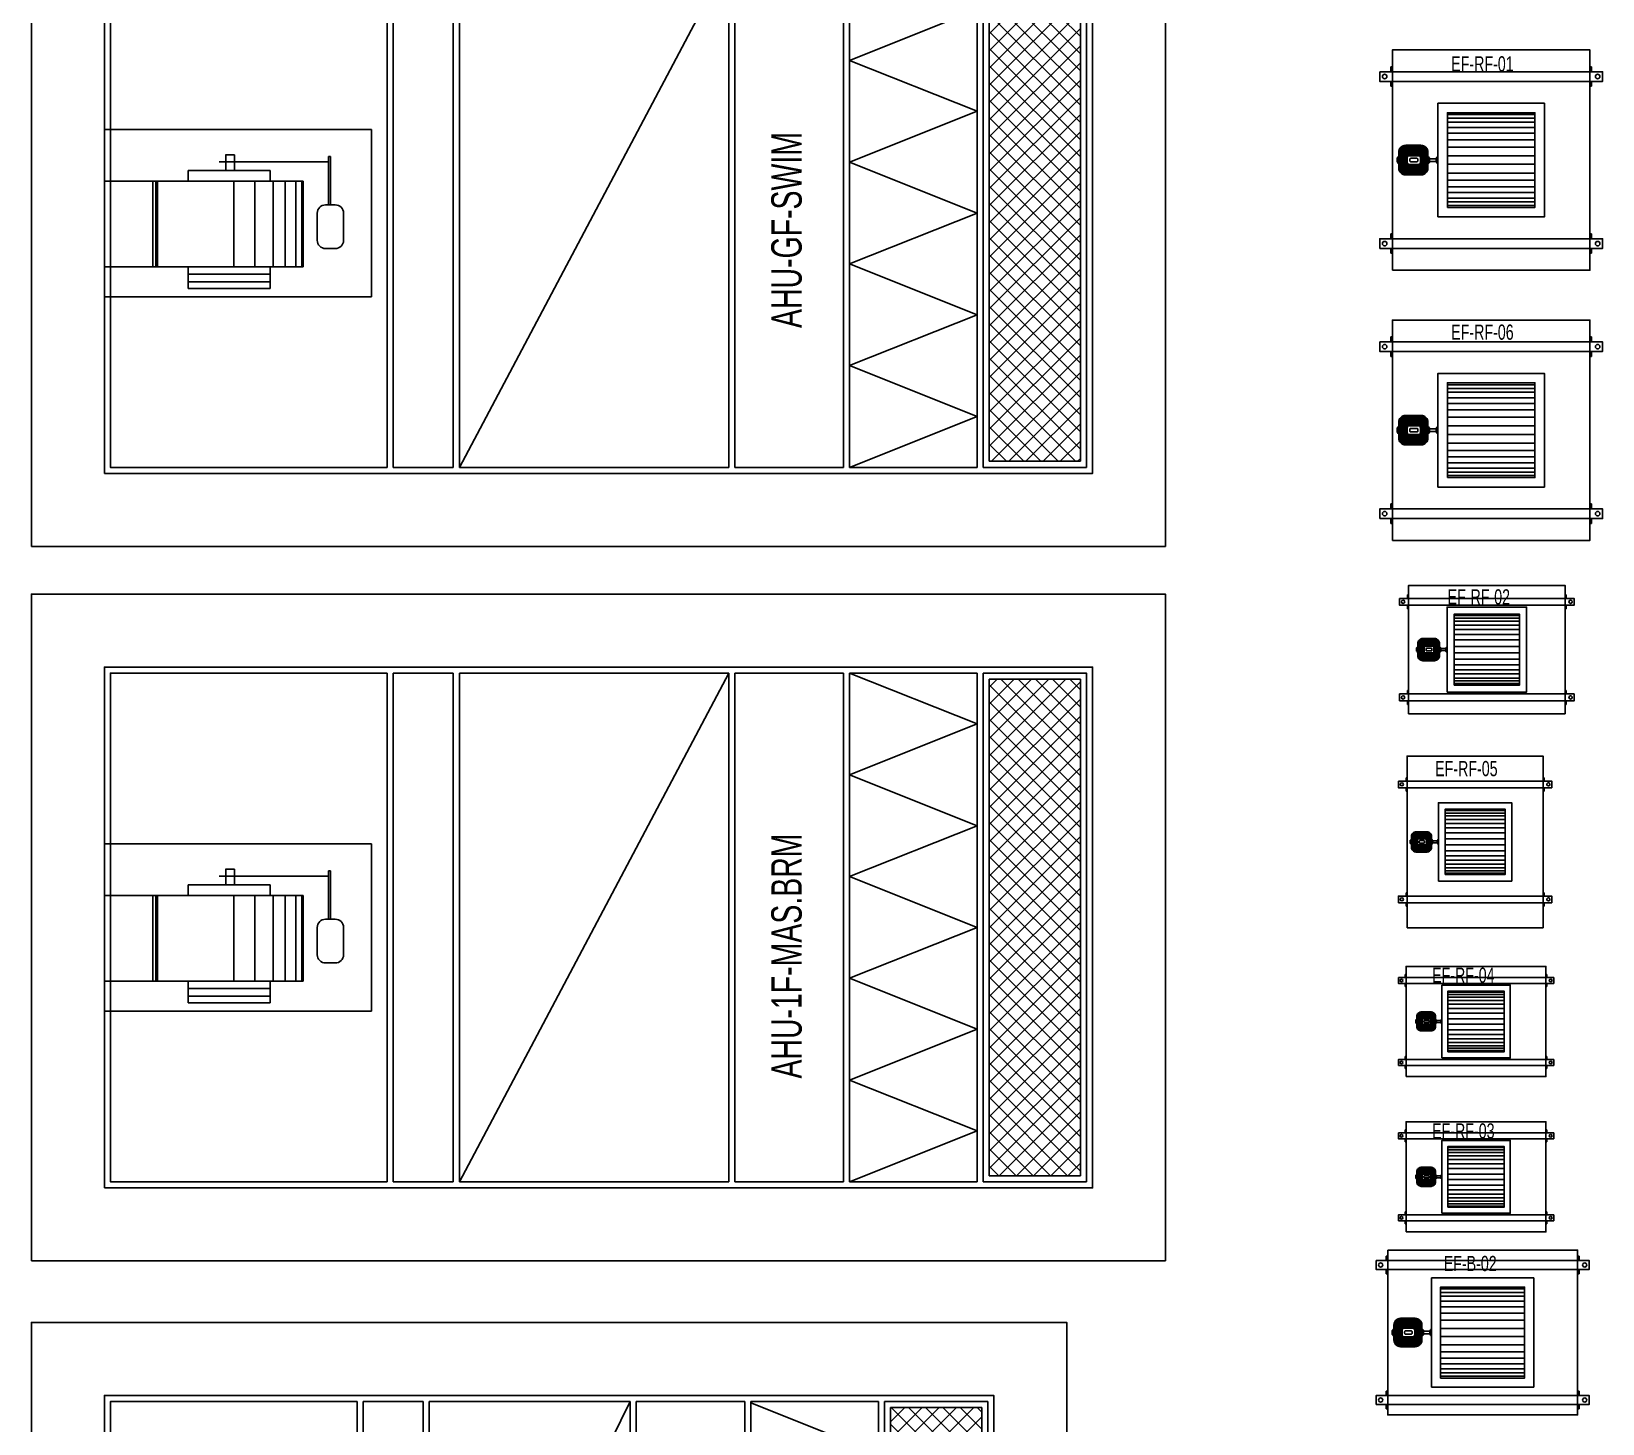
# Model space of a CAD drawing. Header units: millimetres. Extents: x -21221 to 1625077, y -149981 to 356550.
# Drawn here: x 277716 to 284178, y 147596 to 153322 of the extents above; entities that cross this region are included whole.
import ezdxf
from ezdxf.enums import TextEntityAlignment as Align

# ---------------------------------------------------------------- set-up
doc = ezdxf.new("R2010")
doc.units = ezdxf.units.MM
doc.header["$LTSCALE"] = 1000
doc.header["$MEASUREMENT"] = 0
doc.layers.get('0').update_dxf_attribs({"linetype": 'CONTINUOUS'})
doc.styles.add('TEXT-P', font='stencil.shx', dxfattribs={"height": 0.3})
pattern_1 = [(45, (-2031.21, -1963.466), (-35.35534, 35.35534), []), (135, (-2031.21, -1963.466), (-35.35534, -35.35534), [])]

# ---------------------------------------------------------------- blocks, each defined once
blk = doc.blocks.new('AHU-GF-GUM')
h = blk.add_hatch()
h.set_pattern_fill('ANSI37', color=9, scale=400, style=0)
h.set_pattern_definition([(45, (-2234.21, -2166.966), (-35.35534, 35.35534), []), (135, (-2234.21, -2166.966), (-35.35534, -35.35534), [])])
h.paths.add_polyline_path([(1779, 817.5), (1404.3, 817.5), (1404.3, -817.5), (1779, -817.5)])
at = {"color": 12}
for p, q in [((-789.8, 842.5), (-789.8, -842.5)), ((-764.8, 842.5), (-764.8, -842.5)), ((-518.1, 842.5), (-518.1, -842.5)), ((-493.1, 842.5), (-493.1, -842.5)), ((-493.1, -842.5), (333.5, 842.5)), ((333.5, 842.5), (333.5, -842.5)), ((358.5, 842.5), (358.5, -842.5)), ((804.9, 842.5), (804.9, -842.5)), ((829.9, 842.5), (829.9, -842.5)), ((1354.3, 842.5), (1354.3, -842.5)), ((1379.3, 842.5), (1379.3, -842.5)), ((1379.3, 842.5), (1379.3, -842.5)), ((829.9, 836.4), (1354.3, 627.2)), ((1404.3, 817.5), (1404.3, -817.5)), ((1779, 817.5), (1404.3, 817.5)), ((1779, 817.5), (1779, -817.5)), ((1354.3, 627.2), (829.9, 418)), ((1354.3, 208.8), (829.9, 418)), ((-1804, 344), (-1804, -344)), ((-789.8, 344), (-1804, 344)), ((-789.8, -344), (-789.8, 344)), ((-1356.4, 211), (-907.8, 211)), ((-1294.2, 239.8), (-1331.1, 239.8)), ((-1330.1, 174.9), (-1330.1, 239.8)), ((-1294.2, 174.9), (-1294.2, 239.8)), ((-907.8, 232.6), (-899.4, 232.6)), ((-907.8, 33.8), (-907.8, 232.6)), ((-899.4, 33.8), (-899.4, 232.6)), ((829.9, -0.4), (1354.3, 208.8)), ((-1629.8, 131.7), (-1804, 131.7)), ((-1629.8, -221.1), (-1629.8, 131.7)), ((-1629.8, 131.7), (-1010.9, 131.7)), ((-1617.4, -221.1), (-1617.4, 131.7)), ((-1610.7, -221.1), (-1610.7, 131.7)), ((-1146.8, 174.9), (-1484.7, 174.9)), ((-1484.7, 174.9), (-1484.7, 131.7)), ((-1296.2, 131.7), (-1296.2, -221.1)), ((-1209.6, 131.7), (-1209.6, -221.1)), ((-1146.8, 174.9), (-1146.8, 131.7)), ((-1134.6, 131.7), (-1134.6, -221.1)), ((-1085.5, 131.7), (-1085.5, -221.1)), ((-1042.2, 131.7), (-1042.2, -221.1)), ((-1016.3, 131.7), (-1016.3, -221.1)), ((-1010.9, 131.7), (-1010.9, -221.1)), ((-953.4, 0), (-953.4, -112.4)), ((-879.2, 33.8), (-919.6, 33.8)), ((-845.4, -112.4), (-845.4, 0)), ((829.9, -0.4), (1354.3, -209.6)), ((-919.6, -146.2), (-879.2, -146.2)), ((-1629.8, -221.1), (-1804, -221.1)), ((-1010.9, -221.1), (-1629.8, -221.1)), ((-1484.7, -310), (-1484.7, -221.1)), ((-1146.8, -251.4), (-1484.7, -251.4)), ((-1146.8, -310), (-1146.8, -221.1)), ((1354.3, -209.6), (829.9, -418.8)), ((-1146.8, -282.4), (-1484.7, -282.4)), ((-1146.8, -310), (-1484.7, -310)), ((-789.8, -344), (-1804, -344)), ((1354.3, -628), (829.9, -418.8)), ((829.9, -837.2), (1354.3, -628)), ((1779, -817.5), (1404.3, -817.5))]:
    blk.add_line(p, q, dxfattribs=at)
at = {"color": 2}
blk.add_lwpolyline([(-2129, -1167.5), (2129, -1167.5), (2129, 1167.5), (-2129, 1167.5)], close=True, dxfattribs=at)
at = {"color": 12}
blk.add_lwpolyline([(-1829, -867.5), (1829, -867.5), (1829, 867.5), (-1829, 867.5)], close=True, dxfattribs=at)
for points in [[(-789.8, 842.5), (-1804, 842.5), (-1804, -842.5), (-789.8, -842.5)], [(-518.1, 842.5), (-764.8, 842.5)], [(333.5, 842.5), (-493.1, 842.5)], [(804.9, 842.5), (358.5, 842.5)], [(1354.3, 842.5), (829.9, 842.5)], [(1379.3, -842.5), (1804, -842.5), (1804, 842.5), (1379.3, 842.5)], [(-764.8, -842.5), (-518.1, -842.5)], [(-493.1, -842.5), (333.5, -842.5)], [(358.5, -842.5), (804.9, -842.5)], [(829.9, -842.5), (1354.3, -842.5)]]:
    blk.add_lwpolyline(points, dxfattribs=at)
at = {"color": 12, "extrusion": (0, 0, -1)}
for centre, major_axis, start_param, end_param in [((-919.6, 0), (-23.9, 23.9), 5.497787, 7.068583), ((-879.2, 0), (-23.9, 23.9), 0.785398, 2.356194), ((-919.6, -112.4), (23.9, 23.9), 2.356194, 3.926991), ((-879.2, -112.4), (23.9, 23.9), 0.785398, 2.356194)]:
    blk.add_ellipse(centre, major_axis=major_axis, ratio=1, start_param=start_param, end_param=end_param, dxfattribs=at)
blk = doc.blocks.new('AHU-1F-MAS.BRM')
h = blk.add_hatch()
h.set_pattern_fill('ANSI37', color=9, scale=400, style=0)
h.set_pattern_definition(pattern_1)
h.paths.add_polyline_path([(1982, 1021), (1607.3, 1021), (1607.3, -1021), (1982, -1021)])
at = {"color": 12}
for p, q in [((-868.7, 1046), (-868.7, -1046)), ((-843.7, 1046), (-843.7, -1046)), ((-597.1, 1046), (-597.1, -1046)), ((-572.1, 1046), (-572.1, -1046)), ((-572.1, -1046), (536.5, 1046)), ((536.5, 1046), (536.5, -1046)), ((561.5, 1046), (561.5, -1046)), ((1007.9, 1046), (1007.9, -1046)), ((1032.9, 1046), (1032.9, -1046)), ((1032.9, 1046), (1557.3, 836.8)), ((1557.3, 1046), (1557.3, -1046)), ((1582.3, 1046), (1582.3, -1046)), ((1582.3, 1046), (1582.3, -1046)), ((1607.3, 1021), (1607.3, -1021)), ((1982, 1021), (1607.3, 1021)), ((1982, 1021), (1982, -1021)), ((1557.3, 836.8), (1032.9, 627.6)), ((1557.3, 418.4), (1032.9, 627.6)), ((1032.9, 209.2), (1557.3, 418.4)), ((-2032, 344), (-2032, -344)), ((-933.8, 344), (-2032, 344)), ((-933.8, -344), (-933.8, 344)), ((-1559.4, 211), (-1110.8, 211)), ((-1497.2, 239.8), (-1534.1, 239.8)), ((-1533.1, 174.9), (-1533.1, 239.8)), ((-1497.2, 174.9), (-1497.2, 239.8)), ((-1110.8, 232.6), (-1102.4, 232.6)), ((-1110.8, 33.8), (-1110.8, 232.6)), ((-1102.4, 33.8), (-1102.4, 232.6)), ((1032.9, 209.2), (1557.3, 0)), ((-1832.8, 131.7), (-2032, 131.7)), ((-1832.8, -221.1), (-1832.8, 131.7)), ((-1832.8, 131.7), (-1213.9, 131.7)), ((-1820.4, -221.1), (-1820.4, 131.7)), ((-1813.7, -221.1), (-1813.7, 131.7)), ((-1349.8, 174.9), (-1687.7, 174.9)), ((-1687.7, 174.9), (-1687.7, 131.7)), ((-1499.2, 131.7), (-1499.2, -221.1)), ((-1412.6, 131.7), (-1412.6, -221.1)), ((-1349.8, 174.9), (-1349.8, 131.7)), ((-1337.6, 131.7), (-1337.6, -221.1)), ((-1288.5, 131.7), (-1288.5, -221.1)), ((-1245.2, 131.7), (-1245.2, -221.1)), ((-1219.3, 131.7), (-1219.3, -221.1)), ((-1213.9, 131.7), (-1213.9, -221.1)), ((-1156.4, 0), (-1156.4, -112.4)), ((-1082.2, 33.8), (-1122.6, 33.8)), ((-1048.4, -112.4), (-1048.4, 0)), ((1557.3, 0), (1032.9, -209.2)), ((-1122.6, -146.2), (-1082.2, -146.2)), ((-1832.8, -221.1), (-2032, -221.1)), ((-1213.9, -221.1), (-1832.8, -221.1)), ((-1687.7, -310), (-1687.7, -221.1)), ((-1349.8, -251.4), (-1687.7, -251.4)), ((-1349.8, -310), (-1349.8, -221.1)), ((1557.3, -418.4), (1032.9, -209.2)), ((-1349.8, -282.4), (-1687.7, -282.4)), ((-1349.8, -310), (-1687.7, -310)), ((-933.8, -344), (-2032, -344)), ((1032.9, -627.6), (1557.3, -418.4)), ((1032.9, -627.6), (1557.3, -836.8)), ((1557.3, -836.8), (1032.9, -1046)), ((1982, -1021), (1607.3, -1021))]:
    blk.add_line(p, q, dxfattribs=at)
at = {"color": 2}
blk.add_lwpolyline([(-2332, -1371), (2332, -1371), (2332, 1371), (-2332, 1371)], close=True, dxfattribs=at)
at = {"color": 12}
blk.add_lwpolyline([(-2032, -1071), (2032, -1071), (2032, 1071), (-2032, 1071)], close=True, dxfattribs=at)
for points in [[(-868.7, 1046), (-2007, 1046), (-2007, -1046), (-868.7, -1046)], [(-597.1, 1046), (-843.7, 1046)], [(536.5, 1046), (-572.1, 1046)], [(1007.9, 1046), (561.5, 1046)], [(1557.3, 1046), (1032.9, 1046)], [(1582.3, -1046), (2007, -1046), (2007, 1046), (1582.3, 1046)], [(-843.7, -1046), (-597.1, -1046)], [(-572.1, -1046), (536.5, -1046)], [(561.5, -1046), (1007.9, -1046)], [(1032.9, -1046), (1557.3, -1046)]]:
    blk.add_lwpolyline(points, dxfattribs=at)
at = {"color": 12, "extrusion": (0, 0, -1)}
for centre, major_axis, start_param, end_param in [((-1122.6, 0), (-23.9, 23.9), 5.497787, 7.068583), ((-1082.2, 0), (-23.9, 23.9), 0.785398, 2.356194), ((-1122.6, -112.4), (23.9, 23.9), 2.356194, 3.926991), ((-1082.2, -112.4), (23.9, 23.9), 0.785398, 2.356194)]:
    blk.add_ellipse(centre, major_axis=major_axis, ratio=1, start_param=start_param, end_param=end_param, dxfattribs=at)
blk = doc.blocks.new('AHU-GF-SWIM')
h = blk.add_hatch()
h.set_pattern_fill('ANSI37', color=9, scale=400, style=0)
h.set_pattern_definition(pattern_1)
h.paths.add_polyline_path([(1982, 1021), (1607.3, 1021), (1607.3, -1021), (1982, -1021)])
at = {"color": 12}
for p, q in [((-868.7, 1046), (-868.7, -1046)), ((-843.7, 1046), (-843.7, -1046)), ((-597.1, 1046), (-597.1, -1046)), ((-572.1, 1046), (-572.1, -1046)), ((-572.1, -1046), (536.5, 1046)), ((536.5, 1046), (536.5, -1046)), ((561.5, 1046), (561.5, -1046)), ((1007.9, 1046), (1007.9, -1046)), ((1032.9, 1046), (1032.9, -1046)), ((1032.9, 1046), (1557.3, 836.8)), ((1557.3, 1046), (1557.3, -1046)), ((1582.3, 1046), (1582.3, -1046)), ((1582.3, 1046), (1582.3, -1046)), ((1607.3, 1021), (1607.3, -1021)), ((1982, 1021), (1607.3, 1021)), ((1982, 1021), (1982, -1021)), ((1557.3, 836.8), (1032.9, 627.6)), ((1557.3, 418.4), (1032.9, 627.6)), ((1032.9, 209.2), (1557.3, 418.4)), ((-2032, 344), (-2032, -344)), ((-933.8, 344), (-2032, 344)), ((-933.8, -344), (-933.8, 344)), ((-1559.4, 211), (-1110.8, 211)), ((-1497.2, 239.8), (-1534.1, 239.8)), ((-1533.1, 174.9), (-1533.1, 239.8)), ((-1497.2, 174.9), (-1497.2, 239.8)), ((-1110.8, 232.6), (-1102.4, 232.6)), ((-1110.8, 33.8), (-1110.8, 232.6)), ((-1102.4, 33.8), (-1102.4, 232.6)), ((1032.9, 209.2), (1557.3, 0)), ((-1832.8, 131.7), (-2032, 131.7)), ((-1832.8, -221.1), (-1832.8, 131.7)), ((-1832.8, 131.7), (-1213.9, 131.7)), ((-1820.4, -221.1), (-1820.4, 131.7)), ((-1813.7, -221.1), (-1813.7, 131.7)), ((-1349.8, 174.9), (-1687.7, 174.9)), ((-1687.7, 174.9), (-1687.7, 131.7)), ((-1499.2, 131.7), (-1499.2, -221.1)), ((-1412.6, 131.7), (-1412.6, -221.1)), ((-1349.8, 174.9), (-1349.8, 131.7)), ((-1337.6, 131.7), (-1337.6, -221.1)), ((-1288.5, 131.7), (-1288.5, -221.1)), ((-1245.2, 131.7), (-1245.2, -221.1)), ((-1219.3, 131.7), (-1219.3, -221.1)), ((-1213.9, 131.7), (-1213.9, -221.1)), ((-1156.4, 0), (-1156.4, -112.4)), ((-1082.2, 33.8), (-1122.6, 33.8)), ((-1048.4, -112.4), (-1048.4, 0)), ((1557.3, 0), (1032.9, -209.2)), ((-1122.6, -146.2), (-1082.2, -146.2)), ((-1832.8, -221.1), (-2032, -221.1)), ((-1213.9, -221.1), (-1832.8, -221.1)), ((-1687.7, -310), (-1687.7, -221.1)), ((-1349.8, -251.4), (-1687.7, -251.4)), ((-1349.8, -310), (-1349.8, -221.1)), ((1557.3, -418.4), (1032.9, -209.2)), ((-1349.8, -282.4), (-1687.7, -282.4)), ((-1349.8, -310), (-1687.7, -310)), ((-933.8, -344), (-2032, -344)), ((1032.9, -627.6), (1557.3, -418.4)), ((1032.9, -627.6), (1557.3, -836.8)), ((1557.3, -836.8), (1032.9, -1046)), ((1982, -1021), (1607.3, -1021))]:
    blk.add_line(p, q, dxfattribs=at)
at = {"color": 2}
blk.add_lwpolyline([(-2332, -1371), (2332, -1371), (2332, 1371), (-2332, 1371)], close=True, dxfattribs=at)
at = {"color": 12}
blk.add_lwpolyline([(-2032, -1071), (2032, -1071), (2032, 1071), (-2032, 1071)], close=True, dxfattribs=at)
for points in [[(-868.7, 1046), (-2007, 1046), (-2007, -1046), (-868.7, -1046)], [(-597.1, 1046), (-843.7, 1046)], [(536.5, 1046), (-572.1, 1046)], [(1007.9, 1046), (561.5, 1046)], [(1557.3, 1046), (1032.9, 1046)], [(1582.3, -1046), (2007, -1046), (2007, 1046), (1582.3, 1046)], [(-843.7, -1046), (-597.1, -1046)], [(-572.1, -1046), (536.5, -1046)], [(561.5, -1046), (1007.9, -1046)], [(1032.9, -1046), (1557.3, -1046)]]:
    blk.add_lwpolyline(points, dxfattribs=at)
at = {"color": 12, "extrusion": (0, 0, -1)}
for centre, major_axis, start_param, end_param in [((-1122.6, 0), (-23.9, 23.9), 5.497787, 7.068583), ((-1082.2, 0), (-23.9, 23.9), 0.785398, 2.356194), ((-1122.6, -112.4), (23.9, 23.9), 2.356194, 3.926991), ((-1082.2, -112.4), (23.9, 23.9), 0.785398, 2.356194)]:
    blk.add_ellipse(centre, major_axis=major_axis, ratio=1, start_param=start_param, end_param=end_param, dxfattribs=at)
blk = doc.blocks.new('EF-B-02')
at = {"color": 12}
for p, q in [((-396.4, 295.9), (-396.4, 314.4)), ((-396.4, 314.4), (-390.6, 314.4)), ((-396.4, 259.6), (-396.4, 241.2)), ((396.4, 314.4), (390.6, 314.4)), ((396.4, 295.9), (396.4, 314.4)), ((396.4, 259.6), (396.4, 241.2)), ((-396.4, 241.2), (-390.6, 241.2)), ((396.4, 241.2), (390.6, 241.2)), ((-172.7, 179.6), (172.7, 179.6)), ((-172.7, 165.2), (172.7, 165.2)), ((-172.7, 150), (172.7, 150)), ((-172.7, 128.4), (172.7, 128.4)), ((-172.7, 105.9), (172.7, 105.9)), ((-172.7, 79.9), (172.7, 79.9)), ((-364.7, 30.1), (-249.7, 30.1)), ((-364.7, 29.1), (-249.7, 29.1)), ((-364.7, 24.1), (-249.7, 24.1)), ((-364.7, 23.2), (-249.7, 23.2)), ((-364.7, 18.2), (-249.7, 18.2)), ((-364.7, 17.3), (-249.7, 17.3)), ((-364.7, 12.3), (-330.7, 12.3)), ((-364.7, 11.4), (-330.9, 11.4)), ((-364.7, 6.4), (-331.1, 6.4)), ((-364.7, 5.5), (-331.1, 5.5)), ((-364.7, 0.5), (-331.1, 0.5)), ((-364.5, 35.1), (-250, 35.1)), ((-364.3, 36), (-250.2, 36)), ((-362.9, 41), (-251.6, 41)), ((-362.6, 41.9), (-251.9, 41.9)), ((-359.8, 46.9), (-254.7, 46.9)), ((-359.1, 47.8), (-255.4, 47.8)), ((-354.1, 52.8), (-260.4, 52.8)), ((-352.9, 53.7), (-261.6, 53.7)), ((-279.9, 12.3), (-249.7, 12.3)), ((-279.6, 11.4), (-249.7, 11.4)), ((-279.4, 6.4), (-249.7, 6.4)), ((-279.4, 5.5), (-249.7, 5.5)), ((-279.4, 0.5), (-249.7, 0.5)), ((-217, 5.5), (-242.9, 5.5)), ((-172.7, 51.1), (172.7, 51.1)), ((-172.7, 16.6), (172.7, 16.6)), ((-364.7, -0.5), (-331.1, -0.5)), ((-364.7, -5.5), (-331.1, -5.5)), ((-364.7, -6.4), (-331.1, -6.4)), ((-364.7, -11.4), (-330.9, -11.4)), ((-364.7, -12.3), (-330.7, -12.3)), ((-364.7, -17.3), (-249.7, -17.3)), ((-364.7, -18.2), (-249.7, -18.2)), ((-364.7, -23.2), (-249.7, -23.2)), ((-364.7, -24.1), (-249.7, -24.1)), ((-364.7, -29.1), (-249.7, -29.1)), ((-364.7, -30.1), (-249.7, -30.1)), ((-364.5, -35.1), (-250, -35.1)), ((-364.3, -36), (-250.2, -36)), ((-362.9, -41), (-251.6, -41)), ((-362.6, -41.9), (-251.9, -41.9)), ((-359.8, -46.9), (-254.7, -46.9)), ((-359.1, -47.8), (-255.4, -47.8)), ((-354.1, -52.8), (-260.4, -52.8)), ((-352.9, -53.7), (-261.6, -53.7)), ((-279.9, -12.3), (-249.7, -12.3)), ((-279.6, -11.4), (-249.7, -11.4)), ((-279.4, -0.5), (-249.7, -0.5)), ((-279.4, -5.5), (-249.7, -5.5)), ((-279.4, -6.4), (-249.7, -6.4)), ((-217, -5.5), (-242.9, -5.5)), ((-172.7, -16.6), (172.7, -16.6)), ((-172.7, -51.1), (172.7, -51.1)), ((-172.7, -79.9), (172.7, -79.9)), ((-172.7, -105.9), (172.7, -105.9)), ((-172.7, -128.4), (172.7, -128.4)), ((-172.7, -150), (172.7, -150)), ((-172.7, -165.2), (172.7, -165.2)), ((-172.7, -179.6), (172.7, -179.6)), ((-396.4, -259.6), (-396.4, -241.2)), ((-396.4, -241.2), (-390.6, -241.2)), ((396.4, -241.2), (390.6, -241.2)), ((396.4, -259.6), (396.4, -241.2)), ((-396.4, -295.9), (-396.4, -314.4)), ((-396.4, -314.4), (-390.6, -314.4)), ((396.4, -314.4), (390.6, -314.4)), ((396.4, -295.9), (396.4, -314.4))]:
    blk.add_line(p, q, dxfattribs=at)
for points in [[(-390.6, 339.1), (390.6, 339.1), (390.6, -339.1), (-390.6, -339.1)], [(-438.3, 295.9), (438.3, 295.9), (438.3, 259.6), (-438.3, 259.6)], [(-210.1, -224.6), (210.1, -224.6), (210.1, 224.6), (-210.1, 224.6)], [(-172.7, -187.1), (172.7, -187.1), (172.7, 187.1), (-172.7, 187.1)], [(-368.7, -8.7), (-371.6, -8.7), (-371.6, 8.7), (-368.7, 8.7)], [(-364.7, -11.9), (-368.7, -11.9), (-368.7, 11.9), (-364.7, 11.9)], [(-249.7, -11.9), (-245.8, -11.9), (-245.8, 11.9), (-249.7, 11.9)], [(-245.8, -8.7), (-242.9, -8.7), (-242.9, 8.7), (-245.8, 8.7)], [(-214.1, -8.7), (-217, -8.7), (-217, 8.7), (-214.1, 8.7)], [(-210.1, -11.9), (-214.1, -11.9), (-214.1, 11.9), (-210.1, 11.9)], [(-438.3, -295.9), (438.3, -295.9), (438.3, -259.6), (-438.3, -259.6)]]:
    blk.add_lwpolyline(points, close=True, dxfattribs=at)
for points in [[(-337.4, -58.5), (-277, -58.5, 0.414214), (-249.7, -31.2), (-249.7, 31.2, 0.414214), (-277, 58.5), (-337.4, 58.5, 0.414214), (-364.7, 31.2), (-364.7, -31.2, 0.414214)], [(-323.6, -17.3), (-286.9, -17.3, 0.414214), (-279.4, -9.8), (-279.4, 9.8, 0.414214), (-286.9, 17.3), (-323.6, 17.3, 0.414214), (-331.1, 9.8), (-331.1, -9.8, 0.414214)], [(-317.1, -7.1), (-293.4, -7.1, 0.414214), (-289.7, -3.3), (-289.7, 3.3, 0.414214), (-293.4, 7.1), (-317.1, 7.1, 0.414214), (-320.9, 3.3), (-320.9, -3.3, 0.414214)]]:
    blk.add_lwpolyline(points, format="xyb", close=True, dxfattribs=at)
for centre in [(-419.7, 277.8), (419.7, 277.8), (-419.7, -277.8), (419.7, -277.8)]:
    blk.add_circle(centre, 8.53, dxfattribs=at)
blk = doc.blocks.new('EF-RF-01')
at = {"color": 12}
for p, q in [((-412.6, 363.3), (-412.6, 383.4)), ((-412.6, 383.4), (-406.2, 383.4)), ((-412.6, 323.7), (-412.6, 303.6)), ((412.6, 383.4), (406.2, 383.4)), ((412.6, 363.3), (412.6, 383.4)), ((412.6, 323.7), (412.6, 303.6)), ((-412.6, 303.6), (-406.2, 303.6)), ((412.6, 303.6), (406.2, 303.6)), ((-179.8, 187), (179.8, 187)), ((-179.8, 172.1), (179.8, 172.1)), ((-179.8, 156.2), (179.8, 156.2)), ((-179.8, 133.7), (179.8, 133.7)), ((-179.8, 110.3), (179.8, 110.3)), ((-179.8, 83.2), (179.8, 83.2)), ((-379.8, 31.3), (-260, 31.3)), ((-379.8, 30.3), (-260, 30.3)), ((-379.8, 25.1), (-260, 25.1)), ((-379.8, 24.2), (-260, 24.2)), ((-379.8, 19), (-260, 19)), ((-379.8, 18), (-260, 18)), ((-379.8, 12.8), (-344.3, 12.8)), ((-379.8, 11.9), (-344.6, 11.9)), ((-379.8, 6.6), (-344.8, 6.6)), ((-379.8, 5.7), (-344.8, 5.7)), ((-379.8, 0.5), (-344.8, 0.5)), ((-379.5, 36.5), (-260.3, 36.5)), ((-379.4, 37.5), (-260.5, 37.5)), ((-377.9, 42.7), (-261.9, 42.7)), ((-377.5, 43.6), (-262.3, 43.6)), ((-374.6, 48.8), (-265.2, 48.8)), ((-373.9, 49.8), (-265.9, 49.8)), ((-368.7, 55), (-271.1, 55)), ((-367.4, 55.9), (-272.4, 55.9)), ((-291.4, 12.8), (-260, 12.8)), ((-291.1, 11.9), (-260, 11.9)), ((-291, 6.6), (-260, 6.6)), ((-291, 5.7), (-260, 5.7)), ((-291, 0.5), (-260, 0.5)), ((-225.9, 5.7), (-252.9, 5.7)), ((-179.8, 53.2), (179.8, 53.2)), ((-179.8, 17.3), (179.8, 17.3)), ((-379.8, -0.5), (-344.8, -0.5)), ((-379.8, -5.7), (-344.8, -5.7)), ((-379.8, -6.6), (-344.8, -6.6)), ((-379.8, -11.9), (-344.6, -11.9)), ((-379.8, -12.8), (-344.3, -12.8)), ((-379.8, -18), (-260, -18)), ((-379.8, -19), (-260, -19)), ((-379.8, -24.2), (-260, -24.2)), ((-379.8, -25.1), (-260, -25.1)), ((-379.8, -30.3), (-260, -30.3)), ((-379.8, -31.3), (-260, -31.3)), ((-379.5, -36.5), (-260.3, -36.5)), ((-379.4, -37.5), (-260.5, -37.5)), ((-377.9, -42.7), (-261.9, -42.7)), ((-377.5, -43.6), (-262.3, -43.6)), ((-374.6, -48.8), (-265.2, -48.8)), ((-373.9, -49.8), (-265.9, -49.8)), ((-368.7, -55), (-271.1, -55)), ((-367.4, -55.9), (-272.4, -55.9)), ((-291.4, -12.8), (-260, -12.8)), ((-291.1, -11.9), (-260, -11.9)), ((-291, -0.5), (-260, -0.5)), ((-291, -5.7), (-260, -5.7)), ((-291, -6.6), (-260, -6.6)), ((-225.9, -5.7), (-252.9, -5.7)), ((-179.8, -17.3), (179.8, -17.3)), ((-179.8, -53.2), (179.8, -53.2)), ((-179.8, -83.2), (179.8, -83.2)), ((-179.8, -110.3), (179.8, -110.3)), ((-179.8, -133.7), (179.8, -133.7)), ((-179.8, -156.2), (179.8, -156.2)), ((-179.8, -172.1), (179.8, -172.1)), ((-179.8, -187), (179.8, -187)), ((-412.6, -323.7), (-412.6, -303.6)), ((-412.6, -303.6), (-406.2, -303.6)), ((412.6, -303.6), (406.2, -303.6)), ((412.6, -323.7), (412.6, -303.6)), ((-412.6, -363.3), (-412.6, -383.4)), ((-412.6, -383.4), (-406.2, -383.4)), ((412.6, -383.4), (406.2, -383.4)), ((412.6, -363.3), (412.6, -383.4))]:
    blk.add_line(p, q, dxfattribs=at)
for points in [[(-406.2, -453.1), (406.2, -453.1), (406.2, 453.1), (-406.2, 453.1)], [(-458.3, 363.3), (458.3, 363.3), (458.3, 323.7), (-458.3, 323.7)], [(-218.8, -233.8), (218.8, -233.8), (218.8, 233.8), (-218.8, 233.8)], [(-179.8, -194.9), (179.8, -194.9), (179.8, 194.9), (-179.8, 194.9)], [(-387, -9.1), (-384, -9.1), (-384, 9.1), (-387, 9.1)], [(-379.8, -12.4), (-384, -12.4), (-384, 12.4), (-379.8, 12.4)], [(-260, -12.4), (-255.9, -12.4), (-255.9, 12.4), (-260, 12.4)], [(-255.9, -9.1), (-252.9, -9.1), (-252.9, 9.1), (-255.9, 9.1)], [(-222.9, -9.1), (-225.9, -9.1), (-225.9, 9.1), (-222.9, 9.1)], [(-218.8, -12.4), (-222.9, -12.4), (-222.9, 12.4), (-218.8, 12.4)], [(-458.3, -363.3), (458.3, -363.3), (458.3, -323.7), (-458.3, -323.7)]]:
    blk.add_lwpolyline(points, close=True, dxfattribs=at)
for points in [[(-351.4, -60.9), (-288.5, -60.9, 0.414214), (-260, -32.5), (-260, 32.5, 0.414214), (-288.5, 60.9), (-351.4, 60.9, 0.414214), (-379.8, 32.5), (-379.8, -32.5, 0.414214)], [(-337, -18), (-298.8, -18, 0.414214), (-291, -10.2), (-291, 10.2, 0.414214), (-298.8, 18), (-337, 18, 0.414214), (-344.8, 10.2), (-344.8, -10.2, 0.414214)], [(-330.2, -7.4), (-305.5, -7.4, 0.414214), (-301.6, -3.5), (-301.6, 3.5, 0.414214), (-305.5, 7.4), (-330.2, 7.4, 0.414214), (-334.1, 3.5), (-334.1, -3.5, 0.414214)]]:
    blk.add_lwpolyline(points, format="xyb", close=True, dxfattribs=at)
for centre in [(-437.9, 343.5), (437.9, 343.5), (-437.9, -343.5), (437.9, -343.5)]:
    blk.add_circle(centre, 9.3, dxfattribs=at)
blk = doc.blocks.new('EF-RF-02')
at = {"color": 12}
for p, q in [((-326.4, 210.8), (-326.4, 225.2)), ((-326.4, 225.2), (-321.9, 225.2)), ((326.4, 225.2), (321.9, 225.2)), ((326.4, 210.8), (326.4, 225.2)), ((-326.4, 182.5), (-326.4, 168.2)), ((-326.4, 168.2), (-321.9, 168.2)), ((-134.5, 139.9), (134.5, 139.9)), ((326.4, 168.2), (321.9, 168.2)), ((326.4, 182.5), (326.4, 168.2)), ((-134.5, 128.7), (134.5, 128.7)), ((-134.5, 116.8), (134.5, 116.8)), ((-134.5, 100), (134.5, 100)), ((-134.5, 82.5), (134.5, 82.5)), ((-284.1, 23.4), (-194.5, 23.4)), ((-284.1, 22.7), (-194.5, 22.7)), ((-284.1, 18.8), (-194.5, 18.8)), ((-284.1, 18.1), (-194.5, 18.1)), ((-284.1, 14.2), (-194.5, 14.2)), ((-284.1, 13.5), (-194.5, 13.5)), ((-284.1, 9.6), (-257.5, 9.6)), ((-284.1, 8.9), (-257.7, 8.9)), ((-284.1, 5), (-257.8, 5)), ((-284.1, 4.3), (-257.8, 4.3)), ((-284.1, 0.4), (-257.8, 0.4)), ((-283.8, 27.3), (-194.7, 27.3)), ((-283.7, 28), (-194.8, 28)), ((-282.6, 31.9), (-195.9, 31.9)), ((-282.3, 32.6), (-196.2, 32.6)), ((-280.2, 36.5), (-198.4, 36.5)), ((-279.7, 37.2), (-198.9, 37.2)), ((-275.8, 41.1), (-202.8, 41.1)), ((-274.8, 41.8), (-203.7, 41.8)), ((-217.9, 9.6), (-194.5, 9.6)), ((-217.7, 8.9), (-194.5, 8.9)), ((-217.6, 5), (-194.5, 5)), ((-217.6, 4.3), (-194.5, 4.3)), ((-217.6, 0.4), (-194.5, 0.4)), ((-169, 4.3), (-189.1, 4.3)), ((-134.5, 62.2), (134.5, 62.2)), ((-134.5, 39.8), (134.5, 39.8)), ((-134.5, 12.9), (134.5, 12.9)), ((-284.1, -0.4), (-257.8, -0.4)), ((-284.1, -4.3), (-257.8, -4.3)), ((-284.1, -5), (-257.8, -5)), ((-284.1, -8.9), (-257.7, -8.9)), ((-284.1, -9.6), (-257.5, -9.6)), ((-284.1, -13.5), (-194.5, -13.5)), ((-284.1, -14.2), (-194.5, -14.2)), ((-284.1, -18.1), (-194.5, -18.1)), ((-284.1, -18.8), (-194.5, -18.8)), ((-284.1, -22.7), (-194.5, -22.7)), ((-284.1, -23.4), (-194.5, -23.4)), ((-283.8, -27.3), (-194.7, -27.3)), ((-283.7, -28), (-194.8, -28)), ((-282.6, -31.9), (-195.9, -31.9)), ((-282.3, -32.6), (-196.2, -32.6)), ((-280.2, -36.5), (-198.4, -36.5)), ((-279.7, -37.2), (-198.9, -37.2)), ((-275.8, -41.1), (-202.8, -41.1)), ((-274.8, -41.8), (-203.7, -41.8)), ((-217.9, -9.6), (-194.5, -9.6)), ((-217.7, -8.9), (-194.5, -8.9)), ((-217.6, -0.4), (-194.5, -0.4)), ((-217.6, -4.3), (-194.5, -4.3)), ((-217.6, -5), (-194.5, -5)), ((-169, -4.3), (-189.1, -4.3)), ((-134.5, -12.9), (134.5, -12.9)), ((-134.5, -39.8), (134.5, -39.8)), ((-134.5, -62.2), (134.5, -62.2)), ((-134.5, -82.5), (134.5, -82.5)), ((-134.5, -100), (134.5, -100)), ((-134.5, -116.8), (134.5, -116.8)), ((-134.5, -128.7), (134.5, -128.7)), ((-326.4, -182.5), (-326.4, -168.2)), ((-326.4, -168.2), (-321.9, -168.2)), ((-134.5, -139.9), (134.5, -139.9)), ((326.4, -168.2), (321.9, -168.2)), ((326.4, -182.5), (326.4, -168.2)), ((-326.4, -210.8), (-326.4, -225.2)), ((-326.4, -225.2), (-321.9, -225.2)), ((326.4, -225.2), (321.9, -225.2)), ((326.4, -210.8), (326.4, -225.2))]:
    blk.add_line(p, q, dxfattribs=at)
for points in [[(-321.9, -264.1), (321.9, -264.1), (321.9, 264.1), (-321.9, 264.1)], [(-359, 210.8), (359, 210.8), (359, 182.5), (-359, 182.5)], [(-163.6, -174.9), (163.6, -174.9), (163.6, 174.9), (-163.6, 174.9)], [(-134.5, -145.7), (134.5, -145.7), (134.5, 145.7), (-134.5, 145.7)], [(-289.4, -6.8), (-287.1, -6.8), (-287.1, 6.8), (-289.4, 6.8)], [(-284.1, -9.3), (-287.1, -9.3), (-287.1, 9.3), (-284.1, 9.3)], [(-194.5, -9.3), (-191.4, -9.3), (-191.4, 9.3), (-194.5, 9.3)], [(-191.4, -6.8), (-189.1, -6.8), (-189.1, 6.8), (-191.4, 6.8)], [(-166.7, -6.8), (-169, -6.8), (-169, 6.8), (-166.7, 6.8)], [(-163.6, -9.3), (-166.7, -9.3), (-166.7, 9.3), (-163.6, 9.3)], [(-359, -210.8), (359, -210.8), (359, -182.5), (-359, -182.5)]]:
    blk.add_lwpolyline(points, close=True, dxfattribs=at)
for points in [[(-262.8, -45.6), (-215.8, -45.6, 0.414214), (-194.5, -24.3), (-194.5, 24.3, 0.414214), (-215.8, 45.6), (-262.8, 45.6, 0.414214), (-284.1, 24.3), (-284.1, -24.3, 0.414214)], [(-252, -13.5), (-223.4, -13.5, 0.414214), (-217.6, -7.6), (-217.6, 7.6, 0.414214), (-223.4, 13.5), (-252, 13.5, 0.414214), (-257.8, 7.6), (-257.8, -7.6, 0.414214)], [(-247, -5.5), (-228.5, -5.5, 0.414214), (-225.6, -2.6), (-225.6, 2.6, 0.414214), (-228.5, 5.5), (-247, 5.5, 0.414214), (-249.9, 2.6), (-249.9, -2.6, 0.414214)]]:
    blk.add_lwpolyline(points, format="xyb", close=True, dxfattribs=at)
for centre in [(-344.5, 196.7), (344.5, 196.7), (-344.5, -196.7), (344.5, -196.7)]:
    blk.add_circle(centre, 6.64, dxfattribs=at)
blk = doc.blocks.new('EF-RF-03')
at = {"color": 12}
for p, q in [((-291.4, 180.9), (-291.4, 193.2)), ((-291.4, 193.2), (-287.5, 193.2)), ((-291.4, 156.6), (-291.4, 144.3)), ((-291.4, 144.3), (-287.5, 144.3)), ((291.4, 193.2), (287.5, 193.2)), ((291.4, 144.3), (287.5, 144.3)), ((291.4, 180.9), (291.4, 193.2)), ((291.4, 156.6), (291.4, 144.3)), ((-115.4, 120), (115.4, 120)), ((-115.4, 110.4), (115.4, 110.4)), ((-115.4, 100.2), (115.4, 100.2)), ((-115.4, 85.8), (115.4, 85.8)), ((-115.4, 70.8), (115.4, 70.8)), ((-243.7, 20.1), (-166.9, 20.1)), ((-243.7, 19.5), (-166.9, 19.5)), ((-243.7, 16.1), (-166.9, 16.1)), ((-243.7, 15.5), (-166.9, 15.5)), ((-243.7, 12.2), (-166.9, 12.2)), ((-243.7, 11.6), (-166.9, 11.6)), ((-243.7, 8.2), (-220.9, 8.2)), ((-243.7, 7.6), (-221.1, 7.6)), ((-243.7, 4.3), (-221.2, 4.3)), ((-243.7, 3.7), (-221.2, 3.7)), ((-243.7, 0.3), (-221.2, 0.3)), ((-243.5, 23.4), (-167, 23.4)), ((-243.4, 24), (-167.1, 24)), ((-242.5, 27.4), (-168.1, 27.4)), ((-242.2, 28), (-168.3, 28)), ((-240.4, 31.3), (-170.2, 31.3)), ((-239.9, 31.9), (-170.6, 31.9)), ((-236.6, 35.3), (-174, 35.3)), ((-235.8, 35.9), (-174.8, 35.9)), ((-187, 8.2), (-166.9, 8.2)), ((-186.8, 7.6), (-166.9, 7.6)), ((-186.7, 4.3), (-166.9, 4.3)), ((-186.7, 3.7), (-166.9, 3.7)), ((-186.7, 0.3), (-166.9, 0.3)), ((-145, 3.7), (-162.3, 3.7)), ((-115.4, 53.4), (115.4, 53.4)), ((-115.4, 34.1), (115.4, 34.1)), ((-115.4, 11.1), (115.4, 11.1)), ((-243.7, -0.3), (-221.2, -0.3)), ((-243.7, -3.7), (-221.2, -3.7)), ((-243.7, -4.3), (-221.2, -4.3)), ((-243.7, -7.6), (-221.1, -7.6)), ((-243.7, -8.2), (-220.9, -8.2)), ((-243.7, -11.6), (-166.9, -11.6)), ((-243.7, -12.2), (-166.9, -12.2)), ((-243.7, -15.5), (-166.9, -15.5)), ((-243.7, -16.1), (-166.9, -16.1)), ((-243.7, -19.5), (-166.9, -19.5)), ((-243.7, -20.1), (-166.9, -20.1)), ((-243.5, -23.4), (-167, -23.4)), ((-243.4, -24), (-167.1, -24)), ((-242.5, -27.4), (-168.1, -27.4)), ((-242.2, -28), (-168.3, -28)), ((-240.4, -31.3), (-170.2, -31.3)), ((-239.9, -31.9), (-170.6, -31.9)), ((-236.6, -35.3), (-174, -35.3)), ((-235.8, -35.9), (-174.8, -35.9)), ((-187, -8.2), (-166.9, -8.2)), ((-186.8, -7.6), (-166.9, -7.6)), ((-186.7, -0.3), (-166.9, -0.3)), ((-186.7, -3.7), (-166.9, -3.7)), ((-186.7, -4.3), (-166.9, -4.3)), ((-145, -3.7), (-162.3, -3.7)), ((-115.4, -11.1), (115.4, -11.1)), ((-115.4, -34.1), (115.4, -34.1)), ((-115.4, -53.4), (115.4, -53.4)), ((-115.4, -70.8), (115.4, -70.8)), ((-115.4, -85.8), (115.4, -85.8)), ((-115.4, -100.2), (115.4, -100.2)), ((-115.4, -110.4), (115.4, -110.4)), ((-115.4, -120), (115.4, -120)), ((-291.4, -156.6), (-291.4, -144.3)), ((-291.4, -144.3), (-287.5, -144.3)), ((-291.4, -180.9), (-291.4, -193.2)), ((-291.4, -193.2), (-287.5, -193.2)), ((291.4, -144.3), (287.5, -144.3)), ((291.4, -193.2), (287.5, -193.2)), ((291.4, -156.6), (291.4, -144.3)), ((291.4, -180.9), (291.4, -193.2))]:
    blk.add_line(p, q, dxfattribs=at)
for points in [[(-287.5, -226.6), (287.5, -226.6), (287.5, 226.6), (-287.5, 226.6)], [(-319.4, 180.9), (319.4, 180.9), (319.4, 156.6), (-319.4, 156.6)], [(-140.4, -150), (140.4, -150), (140.4, 150), (-140.4, 150)], [(-115.4, -125), (115.4, -125), (115.4, 125), (-115.4, 125)], [(-248.3, -5.8), (-246.4, -5.8), (-246.4, 5.8), (-248.3, 5.8)], [(-243.7, -8), (-246.4, -8), (-246.4, 8), (-243.7, 8)], [(-166.9, -8), (-164.2, -8), (-164.2, 8), (-166.9, 8)], [(-164.2, -5.8), (-162.3, -5.8), (-162.3, 5.8), (-164.2, 5.8)], [(-143, -5.8), (-145, -5.8), (-145, 5.8), (-143, 5.8)], [(-140.4, -8), (-143, -8), (-143, 8), (-140.4, 8)], [(-319.4, -180.9), (319.4, -180.9), (319.4, -156.6), (-319.4, -156.6)]]:
    blk.add_lwpolyline(points, close=True, dxfattribs=at)
for points in [[(-225.5, -39.1), (-185.1, -39.1, 0.414214), (-166.9, -20.8), (-166.9, 20.8, 0.414214), (-185.1, 39.1), (-225.5, 39.1, 0.414214), (-243.7, 20.8), (-243.7, -20.8, 0.414214)], [(-216.2, -11.6), (-191.7, -11.6, 0.414214), (-186.7, -6.6), (-186.7, 6.6, 0.414214), (-191.7, 11.6), (-216.2, 11.6, 0.414214), (-221.2, 6.6), (-221.2, -6.6, 0.414214)], [(-211.9, -4.7), (-196, -4.7, 0.414214), (-193.5, -2.2), (-193.5, 2.2, 0.414214), (-196, 4.7), (-211.9, 4.7, 0.414214), (-214.4, 2.2), (-214.4, -2.2, 0.414214)]]:
    blk.add_lwpolyline(points, format="xyb", close=True, dxfattribs=at)
for centre in [(-306.9, 168.7), (306.9, 168.7), (-306.9, -168.7), (306.9, -168.7)]:
    blk.add_circle(centre, 5.7, dxfattribs=at)
blk = doc.blocks.new('EF-RF-04')
at = {"color": 12}
for p, q in [((-291.4, 180.9), (-291.4, 193.2)), ((-291.4, 193.2), (-287.5, 193.2)), ((-291.4, 156.6), (-291.4, 144.3)), ((-291.4, 144.3), (-287.5, 144.3)), ((291.4, 193.2), (287.5, 193.2)), ((291.4, 144.3), (287.5, 144.3)), ((291.4, 180.9), (291.4, 193.2)), ((291.4, 156.6), (291.4, 144.3)), ((-115.4, 120), (115.4, 120)), ((-115.4, 110.4), (115.4, 110.4)), ((-115.4, 100.2), (115.4, 100.2)), ((-115.4, 85.8), (115.4, 85.8)), ((-115.4, 70.8), (115.4, 70.8)), ((-243.7, 20.1), (-166.9, 20.1)), ((-243.7, 19.5), (-166.9, 19.5)), ((-243.7, 16.1), (-166.9, 16.1)), ((-243.7, 15.5), (-166.9, 15.5)), ((-243.7, 12.2), (-166.9, 12.2)), ((-243.7, 11.6), (-166.9, 11.6)), ((-243.7, 8.2), (-220.9, 8.2)), ((-243.7, 7.6), (-221.1, 7.6)), ((-243.7, 4.3), (-221.2, 4.3)), ((-243.7, 3.7), (-221.2, 3.7)), ((-243.7, 0.3), (-221.2, 0.3)), ((-243.5, 23.4), (-167, 23.4)), ((-243.4, 24), (-167.1, 24)), ((-242.5, 27.4), (-168.1, 27.4)), ((-242.2, 28), (-168.3, 28)), ((-240.4, 31.3), (-170.2, 31.3)), ((-239.9, 31.9), (-170.6, 31.9)), ((-236.6, 35.3), (-174, 35.3)), ((-235.8, 35.9), (-174.8, 35.9)), ((-187, 8.2), (-166.9, 8.2)), ((-186.8, 7.6), (-166.9, 7.6)), ((-186.7, 4.3), (-166.9, 4.3)), ((-186.7, 3.7), (-166.9, 3.7)), ((-186.7, 0.3), (-166.9, 0.3)), ((-145, 3.7), (-162.3, 3.7)), ((-115.4, 53.4), (115.4, 53.4)), ((-115.4, 34.1), (115.4, 34.1)), ((-115.4, 11.1), (115.4, 11.1)), ((-243.7, -0.3), (-221.2, -0.3)), ((-243.7, -3.7), (-221.2, -3.7)), ((-243.7, -4.3), (-221.2, -4.3)), ((-243.7, -7.6), (-221.1, -7.6)), ((-243.7, -8.2), (-220.9, -8.2)), ((-243.7, -11.6), (-166.9, -11.6)), ((-243.7, -12.2), (-166.9, -12.2)), ((-243.7, -15.5), (-166.9, -15.5)), ((-243.7, -16.1), (-166.9, -16.1)), ((-243.7, -19.5), (-166.9, -19.5)), ((-243.7, -20.1), (-166.9, -20.1)), ((-243.5, -23.4), (-167, -23.4)), ((-243.4, -24), (-167.1, -24)), ((-242.5, -27.4), (-168.1, -27.4)), ((-242.2, -28), (-168.3, -28)), ((-240.4, -31.3), (-170.2, -31.3)), ((-239.9, -31.9), (-170.6, -31.9)), ((-236.6, -35.3), (-174, -35.3)), ((-235.8, -35.9), (-174.8, -35.9)), ((-187, -8.2), (-166.9, -8.2)), ((-186.8, -7.6), (-166.9, -7.6)), ((-186.7, -0.3), (-166.9, -0.3)), ((-186.7, -3.7), (-166.9, -3.7)), ((-186.7, -4.3), (-166.9, -4.3)), ((-145, -3.7), (-162.3, -3.7)), ((-115.4, -11.1), (115.4, -11.1)), ((-115.4, -34.1), (115.4, -34.1)), ((-115.4, -53.4), (115.4, -53.4)), ((-115.4, -70.8), (115.4, -70.8)), ((-115.4, -85.8), (115.4, -85.8)), ((-115.4, -100.2), (115.4, -100.2)), ((-115.4, -110.4), (115.4, -110.4)), ((-115.4, -120), (115.4, -120)), ((-291.4, -156.6), (-291.4, -144.3)), ((-291.4, -144.3), (-287.5, -144.3)), ((-291.4, -180.9), (-291.4, -193.2)), ((-291.4, -193.2), (-287.5, -193.2)), ((291.4, -144.3), (287.5, -144.3)), ((291.4, -193.2), (287.5, -193.2)), ((291.4, -156.6), (291.4, -144.3)), ((291.4, -180.9), (291.4, -193.2))]:
    blk.add_line(p, q, dxfattribs=at)
for points in [[(-287.5, -226.6), (287.5, -226.6), (287.5, 226.6), (-287.5, 226.6)], [(-319.4, 180.9), (319.4, 180.9), (319.4, 156.6), (-319.4, 156.6)], [(-140.4, -150), (140.4, -150), (140.4, 150), (-140.4, 150)], [(-115.4, -125), (115.4, -125), (115.4, 125), (-115.4, 125)], [(-248.3, -5.8), (-246.4, -5.8), (-246.4, 5.8), (-248.3, 5.8)], [(-243.7, -8), (-246.4, -8), (-246.4, 8), (-243.7, 8)], [(-166.9, -8), (-164.2, -8), (-164.2, 8), (-166.9, 8)], [(-164.2, -5.8), (-162.3, -5.8), (-162.3, 5.8), (-164.2, 5.8)], [(-143, -5.8), (-145, -5.8), (-145, 5.8), (-143, 5.8)], [(-140.4, -8), (-143, -8), (-143, 8), (-140.4, 8)], [(-319.4, -180.9), (319.4, -180.9), (319.4, -156.6), (-319.4, -156.6)]]:
    blk.add_lwpolyline(points, close=True, dxfattribs=at)
for points in [[(-225.5, -39.1), (-185.1, -39.1, 0.414214), (-166.9, -20.8), (-166.9, 20.8, 0.414214), (-185.1, 39.1), (-225.5, 39.1, 0.414214), (-243.7, 20.8), (-243.7, -20.8, 0.414214)], [(-216.2, -11.6), (-191.7, -11.6, 0.414214), (-186.7, -6.6), (-186.7, 6.6, 0.414214), (-191.7, 11.6), (-216.2, 11.6, 0.414214), (-221.2, 6.6), (-221.2, -6.6, 0.414214)], [(-211.9, -4.7), (-196, -4.7, 0.414214), (-193.5, -2.2), (-193.5, 2.2, 0.414214), (-196, 4.7), (-211.9, 4.7, 0.414214), (-214.4, 2.2), (-214.4, -2.2, 0.414214)]]:
    blk.add_lwpolyline(points, format="xyb", close=True, dxfattribs=at)
for centre in [(-306.9, 168.7), (306.9, 168.7), (-306.9, -168.7), (306.9, -168.7)]:
    blk.add_circle(centre, 5.7, dxfattribs=at)
blk = doc.blocks.new('EF-RF-05')
at = {"color": 12}
for p, q in [((-284, 250.1), (-284, 263.9)), ((-284, 263.9), (-279.7, 263.9)), ((284, 263.9), (279.7, 263.9)), ((284, 250.1), (284, 263.9)), ((-284, 222.8), (-284, 209)), ((-284, 209), (-279.7, 209)), ((284, 209), (279.7, 209)), ((284, 222.8), (284, 209)), ((-123.8, 128.8), (123.8, 128.8)), ((-123.8, 118.5), (123.8, 118.5)), ((-123.8, 107.5), (123.8, 107.5)), ((-123.8, 92), (123.8, 92)), ((-123.8, 75.9), (123.8, 75.9)), ((-261.5, 21.5), (-179, 21.5)), ((-261.5, 20.9), (-179, 20.9)), ((-261.5, 17.3), (-179, 17.3)), ((-261.5, 16.6), (-179, 16.6)), ((-261.5, 13.1), (-179, 13.1)), ((-261.5, 12.4), (-179, 12.4)), ((-261.5, 8.8), (-237, 8.8)), ((-261.5, 8.2), (-237.2, 8.2)), ((-261.5, 4.6), (-237.3, 4.6)), ((-261.5, 3.9), (-237.3, 3.9)), ((-261.5, 0.3), (-237.3, 0.3)), ((-261.3, 25.1), (-179.2, 25.1)), ((-261.2, 25.8), (-179.3, 25.8)), ((-260.2, 29.4), (-180.3, 29.4)), ((-259.9, 30), (-180.6, 30)), ((-257.9, 33.6), (-182.6, 33.6)), ((-257.4, 34.3), (-183.1, 34.3)), ((-253.8, 37.9), (-186.7, 37.9)), ((-252.9, 38.5), (-187.5, 38.5)), ((-200.6, 8.8), (-179, 8.8)), ((-200.4, 8.2), (-179, 8.2)), ((-200.3, 4.6), (-179, 4.6)), ((-200.3, 3.9), (-179, 3.9)), ((-200.3, 0.3), (-179, 0.3)), ((-155.5, 3.9), (-174.1, 3.9)), ((-123.8, 57.2), (123.8, 57.2)), ((-123.8, 36.6), (123.8, 36.6)), ((-123.8, 11.9), (123.8, 11.9)), ((-261.5, -0.3), (-237.3, -0.3)), ((-261.5, -3.9), (-237.3, -3.9)), ((-261.5, -4.6), (-237.3, -4.6)), ((-261.5, -8.2), (-237.2, -8.2)), ((-261.5, -8.8), (-237, -8.8)), ((-261.5, -12.4), (-179, -12.4)), ((-261.5, -13.1), (-179, -13.1)), ((-261.5, -16.6), (-179, -16.6)), ((-261.5, -17.3), (-179, -17.3)), ((-261.5, -20.9), (-179, -20.9)), ((-261.5, -21.5), (-179, -21.5)), ((-261.3, -25.1), (-179.2, -25.1)), ((-261.2, -25.8), (-179.3, -25.8)), ((-260.2, -29.4), (-180.3, -29.4)), ((-259.9, -30), (-180.6, -30)), ((-257.9, -33.6), (-182.6, -33.6)), ((-257.4, -34.3), (-183.1, -34.3)), ((-253.8, -37.9), (-186.7, -37.9)), ((-252.9, -38.5), (-187.5, -38.5)), ((-200.6, -8.8), (-179, -8.8)), ((-200.4, -8.2), (-179, -8.2)), ((-200.3, -0.3), (-179, -0.3)), ((-200.3, -3.9), (-179, -3.9)), ((-200.3, -4.6), (-179, -4.6)), ((-155.5, -3.9), (-174.1, -3.9)), ((-123.8, -11.9), (123.8, -11.9)), ((-123.8, -36.6), (123.8, -36.6)), ((-123.8, -57.2), (123.8, -57.2)), ((-123.8, -75.9), (123.8, -75.9)), ((-123.8, -92), (123.8, -92)), ((-123.8, -107.5), (123.8, -107.5)), ((-123.8, -118.5), (123.8, -118.5)), ((-123.8, -128.8), (123.8, -128.8)), ((-284, -222.8), (-284, -209)), ((-284, -209), (-279.7, -209)), ((-284, -250.1), (-284, -263.9)), ((284, -209), (279.7, -209)), ((284, -222.8), (284, -209)), ((284, -250.1), (284, -263.9)), ((-284, -263.9), (-279.7, -263.9)), ((284, -263.9), (279.7, -263.9))]:
    blk.add_line(p, q, dxfattribs=at)
for points in [[(-279.7, -353.1), (279.7, -353.1), (279.7, 353.1), (-279.7, 353.1)], [(-315.5, 250.1), (315.5, 250.1), (315.5, 222.8), (-315.5, 222.8)], [(-150.6, -161), (150.6, -161), (150.6, 161), (-150.6, 161)], [(-123.8, -134.2), (123.8, -134.2), (123.8, 134.2), (-123.8, 134.2)], [(-266.4, -6.3), (-264.3, -6.3), (-264.3, 6.3), (-266.4, 6.3)], [(-261.5, -8.6), (-264.3, -8.6), (-264.3, 8.6), (-261.5, 8.6)], [(-179, -8.6), (-176.2, -8.6), (-176.2, 8.6), (-179, 8.6)], [(-176.2, -6.3), (-174.1, -6.3), (-174.1, 6.3), (-176.2, 6.3)], [(-153.4, -6.3), (-155.5, -6.3), (-155.5, 6.3), (-153.4, 6.3)], [(-150.6, -8.6), (-153.4, -8.6), (-153.4, 8.6), (-150.6, 8.6)], [(-315.5, -250.1), (315.5, -250.1), (315.5, -222.8), (-315.5, -222.8)]]:
    blk.add_lwpolyline(points, close=True, dxfattribs=at)
for points in [[(-241.9, -41.9), (-198.6, -41.9, 0.414214), (-179, -22.4), (-179, 22.4, 0.414214), (-198.6, 41.9), (-241.9, 41.9, 0.414214), (-261.5, 22.4), (-261.5, -22.4, 0.414214)], [(-232, -12.4), (-205.7, -12.4, 0.414214), (-200.3, -7), (-200.3, 7, 0.414214), (-205.7, 12.4), (-232, 12.4, 0.414214), (-237.3, 7), (-237.3, -7, 0.414214)], [(-227.3, -5.1), (-210.3, -5.1, 0.414214), (-207.6, -2.4), (-207.6, 2.4, 0.414214), (-210.3, 5.1), (-227.3, 5.1, 0.414214), (-230, 2.4), (-230, -2.4, 0.414214)]]:
    blk.add_lwpolyline(points, format="xyb", close=True, dxfattribs=at)
for centre in [(-301.5, 236.5), (301.5, 236.5), (-301.5, -236.5), (301.5, -236.5)]:
    blk.add_circle(centre, 6.4, dxfattribs=at)
blk = doc.blocks.new('EF-RF-06')
at = {"color": 12}
for p, q in [((-412.6, 363.3), (-412.6, 383.4)), ((-412.6, 383.4), (-406.2, 383.4)), ((-412.6, 323.7), (-412.6, 303.6)), ((412.6, 383.4), (406.2, 383.4)), ((412.6, 363.3), (412.6, 383.4)), ((412.6, 323.7), (412.6, 303.6)), ((-412.6, 303.6), (-406.2, 303.6)), ((412.6, 303.6), (406.2, 303.6)), ((-179.8, 187), (179.8, 187)), ((-179.8, 172.1), (179.8, 172.1)), ((-179.8, 156.2), (179.8, 156.2)), ((-179.8, 133.7), (179.8, 133.7)), ((-179.8, 110.3), (179.8, 110.3)), ((-179.8, 83.2), (179.8, 83.2)), ((-379.8, 31.3), (-260, 31.3)), ((-379.8, 30.3), (-260, 30.3)), ((-379.8, 25.1), (-260, 25.1)), ((-379.8, 24.2), (-260, 24.2)), ((-379.8, 19), (-260, 19)), ((-379.8, 18), (-260, 18)), ((-379.8, 12.8), (-344.3, 12.8)), ((-379.8, 11.9), (-344.6, 11.9)), ((-379.8, 6.6), (-344.8, 6.6)), ((-379.8, 5.7), (-344.8, 5.7)), ((-379.8, 0.5), (-344.8, 0.5)), ((-379.5, 36.5), (-260.3, 36.5)), ((-379.4, 37.5), (-260.5, 37.5)), ((-377.9, 42.7), (-261.9, 42.7)), ((-377.5, 43.6), (-262.3, 43.6)), ((-374.6, 48.8), (-265.2, 48.8)), ((-373.9, 49.8), (-265.9, 49.8)), ((-368.7, 55), (-271.1, 55)), ((-367.4, 55.9), (-272.4, 55.9)), ((-291.4, 12.8), (-260, 12.8)), ((-291.1, 11.9), (-260, 11.9)), ((-291, 6.6), (-260, 6.6)), ((-291, 5.7), (-260, 5.7)), ((-291, 0.5), (-260, 0.5)), ((-225.9, 5.7), (-252.9, 5.7)), ((-179.8, 53.2), (179.8, 53.2)), ((-179.8, 17.3), (179.8, 17.3)), ((-379.8, -0.5), (-344.8, -0.5)), ((-379.8, -5.7), (-344.8, -5.7)), ((-379.8, -6.6), (-344.8, -6.6)), ((-379.8, -11.9), (-344.6, -11.9)), ((-379.8, -12.8), (-344.3, -12.8)), ((-379.8, -18), (-260, -18)), ((-379.8, -19), (-260, -19)), ((-379.8, -24.2), (-260, -24.2)), ((-379.8, -25.1), (-260, -25.1)), ((-379.8, -30.3), (-260, -30.3)), ((-379.8, -31.3), (-260, -31.3)), ((-379.5, -36.5), (-260.3, -36.5)), ((-379.4, -37.5), (-260.5, -37.5)), ((-377.9, -42.7), (-261.9, -42.7)), ((-377.5, -43.6), (-262.3, -43.6)), ((-374.6, -48.8), (-265.2, -48.8)), ((-373.9, -49.8), (-265.9, -49.8)), ((-368.7, -55), (-271.1, -55)), ((-367.4, -55.9), (-272.4, -55.9)), ((-291.4, -12.8), (-260, -12.8)), ((-291.1, -11.9), (-260, -11.9)), ((-291, -0.5), (-260, -0.5)), ((-291, -5.7), (-260, -5.7)), ((-291, -6.6), (-260, -6.6)), ((-225.9, -5.7), (-252.9, -5.7)), ((-179.8, -17.3), (179.8, -17.3)), ((-179.8, -53.2), (179.8, -53.2)), ((-179.8, -83.2), (179.8, -83.2)), ((-179.8, -110.3), (179.8, -110.3)), ((-179.8, -133.7), (179.8, -133.7)), ((-179.8, -156.2), (179.8, -156.2)), ((-179.8, -172.1), (179.8, -172.1)), ((-179.8, -187), (179.8, -187)), ((-412.6, -323.7), (-412.6, -303.6)), ((-412.6, -303.6), (-406.2, -303.6)), ((412.6, -303.6), (406.2, -303.6)), ((412.6, -323.7), (412.6, -303.6)), ((-412.6, -363.3), (-412.6, -383.4)), ((-412.6, -383.4), (-406.2, -383.4)), ((412.6, -383.4), (406.2, -383.4)), ((412.6, -363.3), (412.6, -383.4))]:
    blk.add_line(p, q, dxfattribs=at)
for points in [[(-406.2, -453.1), (406.2, -453.1), (406.2, 453.1), (-406.2, 453.1)], [(-458.3, 363.3), (458.3, 363.3), (458.3, 323.7), (-458.3, 323.7)], [(-218.8, -233.8), (218.8, -233.8), (218.8, 233.8), (-218.8, 233.8)], [(-179.8, -194.9), (179.8, -194.9), (179.8, 194.9), (-179.8, 194.9)], [(-387, -9.1), (-384, -9.1), (-384, 9.1), (-387, 9.1)], [(-379.8, -12.4), (-384, -12.4), (-384, 12.4), (-379.8, 12.4)], [(-260, -12.4), (-255.9, -12.4), (-255.9, 12.4), (-260, 12.4)], [(-255.9, -9.1), (-252.9, -9.1), (-252.9, 9.1), (-255.9, 9.1)], [(-222.9, -9.1), (-225.9, -9.1), (-225.9, 9.1), (-222.9, 9.1)], [(-218.8, -12.4), (-222.9, -12.4), (-222.9, 12.4), (-218.8, 12.4)], [(-458.3, -363.3), (458.3, -363.3), (458.3, -323.7), (-458.3, -323.7)]]:
    blk.add_lwpolyline(points, close=True, dxfattribs=at)
for points in [[(-351.4, -60.9), (-288.5, -60.9, 0.414214), (-260, -32.5), (-260, 32.5, 0.414214), (-288.5, 60.9), (-351.4, 60.9, 0.414214), (-379.8, 32.5), (-379.8, -32.5, 0.414214)], [(-337, -18), (-298.8, -18, 0.414214), (-291, -10.2), (-291, 10.2, 0.414214), (-298.8, 18), (-337, 18, 0.414214), (-344.8, 10.2), (-344.8, -10.2, 0.414214)], [(-330.2, -7.4), (-305.5, -7.4, 0.414214), (-301.6, -3.5), (-301.6, 3.5, 0.414214), (-305.5, 7.4), (-330.2, 7.4, 0.414214), (-334.1, 3.5), (-334.1, -3.5, 0.414214)]]:
    blk.add_lwpolyline(points, format="xyb", close=True, dxfattribs=at)
for centre in [(-437.9, 343.5), (437.9, 343.5), (-437.9, -343.5), (437.9, -343.5)]:
    blk.add_circle(centre, 9.3, dxfattribs=at)

msp = doc.modelspace()

# ---------------------------------------------------------------- block references
for name, p in [('AHU-GF-SWIM', (280048, 152574.8)), ('EF-RF-01', (283719.2, 152792.7)), ('EF-RF-06', (283719.2, 151681.8)), ('AHU-1F-MAS.BRM', (280048, 149636.6)), ('EF-RF-02', (283701.5, 150779.3)), ('EF-RF-05', (283653.3, 149988.6)), ('EF-RF-04', (283657.2, 149249.8)), ('EF-RF-03', (283657.2, 148610.9)), ('EF-B-02', (283684.3, 147970.6)), ('AHU-GF-GUM', (279845, 146844.3))]:
    msp.add_blockref(name, p)

# ---------------------------------------------------------------- texts
at = {"color": 4, "style": 'TEXT-P', "width": 0.7}
for s, p in [('EF-RF-01', (283555, 153138.5)), ('EF-RF-06', (283555, 152035.1)), ('EF-RF-02', (283540.1, 150946.1)), ('EF-RF-05', (283489, 150240)), ('EF-RF-04', (283476.4, 149390.1)), ('EF-RF-03', (283476.4, 148749.6)), ('EF-B-02', (283524.2, 148204.5))]:
    msp.add_text(s, height=62.5, dxfattribs=at).set_placement(p, align=Align.BOTTOM_LEFT)
for s, p in [('AHU-GF-SWIM', (280921.3, 152102)), ('AHU-1F-MAS.BRM', (280921.3, 149015.2))]:
    msp.add_text(s, height=125, rotation=90, dxfattribs=at).set_placement(p, align=Align.BOTTOM_LEFT)

doc.saveas('drawing.dxf')
